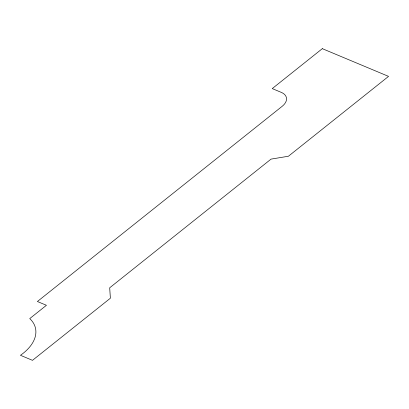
<?xml version="1.0" encoding="UTF-8"?>
<svg xmlns="http://www.w3.org/2000/svg" width="409" height="409" viewBox="0 0 409 409"><rect width="100%" height="100%" fill="white"/><g stroke="black" fill="none" stroke-linecap="round" stroke-linejoin="round"><path stroke-width="0.61" d="M322.318 48.666L272.246 88.595L281.274 92.373A16.651 9.785 -12.4 0 1 282.195 106.289L37.403 301.51L46.437 305.288L29.745 318.596A48.185 28.323 -12.4 0 1 20.45 355.298L32.495 360.334L110.379 298.222L109.694 287.788L271.034 159.116L288.406 156.243L388.55 76.381L322.318 48.666"/></g></svg>
